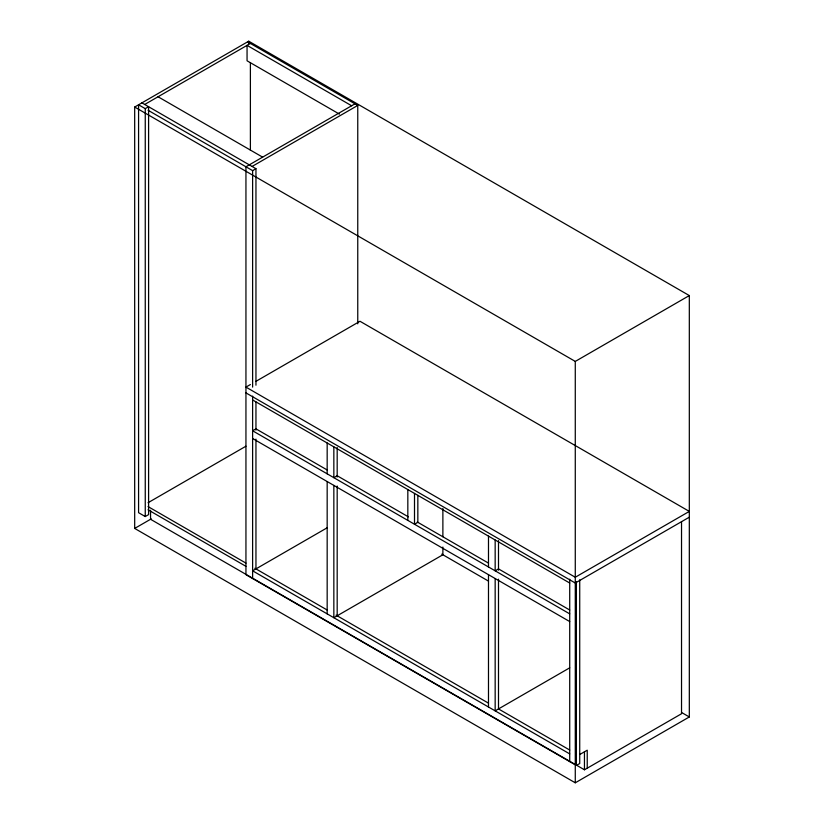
<?xml version="1.0" encoding="UTF-8"?>
<svg xmlns="http://www.w3.org/2000/svg" width="824" height="824" viewBox="0 0 824 824"><rect width="100%" height="100%" fill="white"/><g stroke="black" fill="none" stroke-linecap="round" stroke-linejoin="round"><path stroke-width="1.24" d="M134.683 107.038L248.724 41.2L689.317 295.569L689.317 716.962L575.276 782.8L134.683 528.431L134.683 107.038L575.276 361.417L689.317 295.569M144.694 104.473L250.393 43.445M145.251 108.644L148.598 106.718L148.598 514.619L145.251 516.545L138.576 512.693L138.576 104.792L145.251 108.644L145.251 516.545M354.979 103.834L245.943 166.778L245.943 574.678L576.388 765.455L579.725 763.529L579.725 579.818M252.062 166.458L357.76 105.431L357.76 323.842M148.042 110.251L252.618 170.63L255.955 168.704L255.955 385.199M250.372 384.551L245.943 387.105L575.276 577.243L689.317 511.405L359.985 321.267L255.914 381.358M148.042 502.733L245.943 446.206M134.683 528.431L151.297 518.842M327.169 527.782L252.618 570.826L569.714 753.898M689.317 517.184L575.276 583.021L245.943 392.894M569.714 667.821L495.162 710.855L495.162 578.53M579.972 754.393L587.234 750.201L587.234 768.184M150.545 510.283L150.545 519.274L584.453 769.791L681.53 713.749L681.53 521.654M247.612 41.839L357.76 105.431M351.642 105.76L247.056 45.371L247.056 60.791L339.406 114.103M158.053 96.758L262.629 157.147M141.913 102.866L255.955 168.704M252.618 399.959L569.714 583.021M327.169 469.968L255.955 428.861L252.618 430.787L569.714 613.859M408.385 516.864L337.181 475.757L333.844 477.683L333.844 446.845M417.284 522.004L488.488 563.111M569.714 610.007L498.499 568.9L495.162 570.826L495.162 539.988M252.618 438.502L569.714 621.564M441.767 554.119L488.488 581.105M681.53 712.461L689.317 716.962M148.042 506.585L245.943 563.111M254.843 568.251L327.169 610.007M336.068 615.147L488.488 703.15M569.714 750.036L498.499 708.928L498.499 579.169M148.042 509.798L245.943 566.325M584.453 751.807L584.453 769.791M576.388 581.744L576.388 765.455M575.276 361.417L575.276 782.8M569.714 579.169L569.714 761.603M498.499 540.626L498.499 570.177M488.488 536.136L488.488 566.964M488.488 574.678L488.488 707.002M442.879 508.511L442.879 536.774M442.879 547.054L442.879 554.768L333.844 617.712L333.844 485.387M417.84 495.348L417.84 522.323L414.503 524.249L414.503 493.422M407.829 489.559L407.829 520.397M337.181 447.494L337.181 477.034M337.181 486.036L337.181 615.786M327.169 442.993L327.169 473.831M327.169 481.535L327.169 613.859M255.955 401.885L255.955 430.149M255.955 439.141L255.955 568.9M252.618 170.63L252.618 387.126M252.618 396.107L252.618 578.53M250.393 62.748L250.393 150.256M248.724 41.2L248.724 43.765"/></g></svg>
